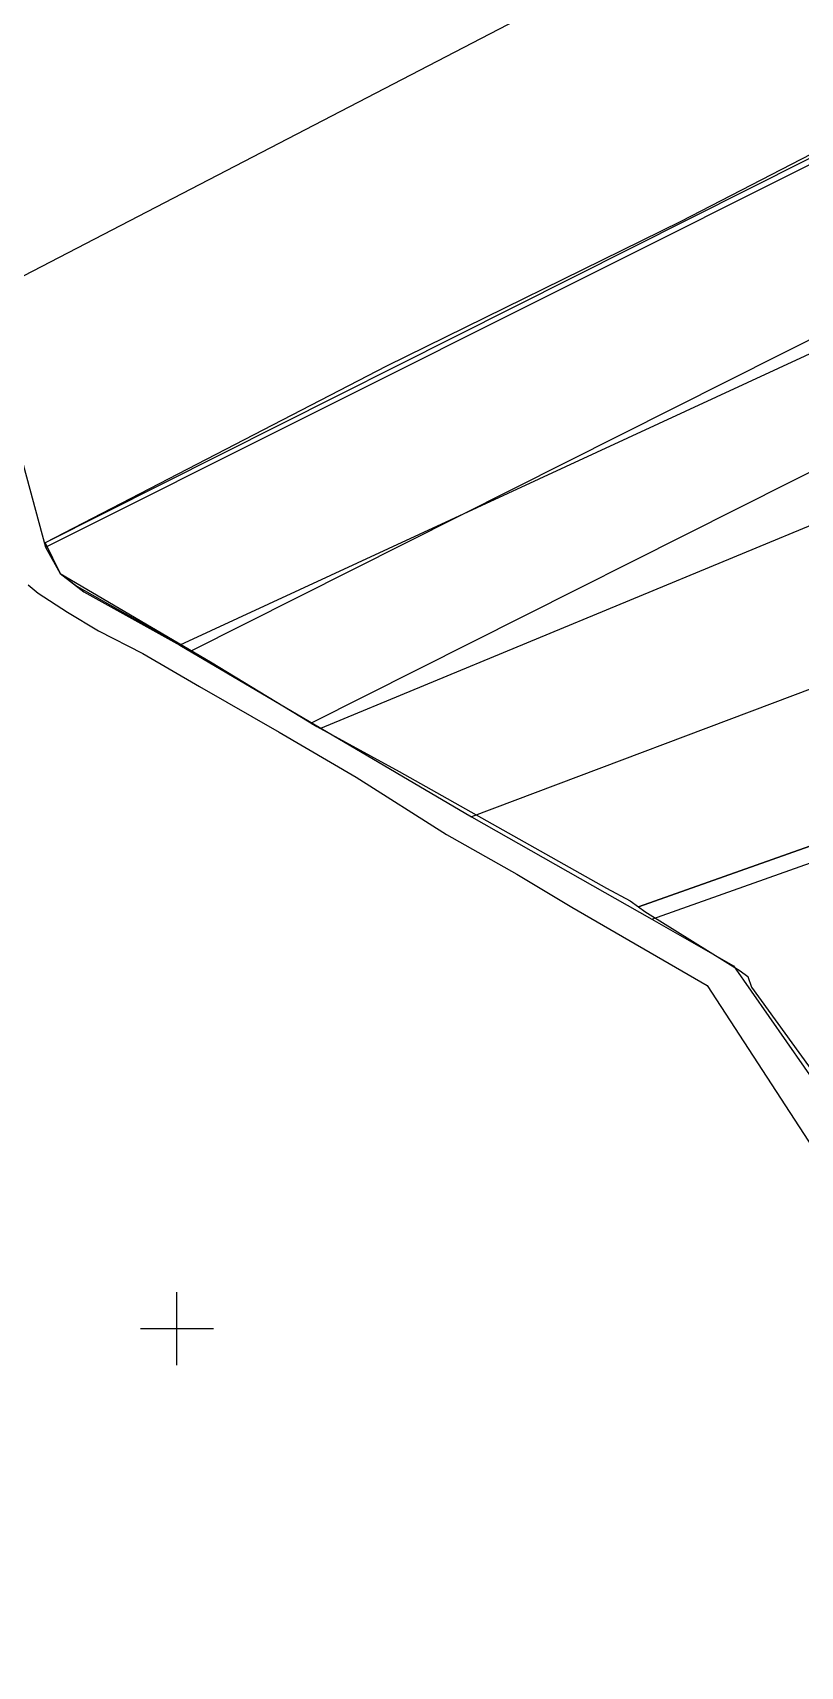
# Model space of a CAD drawing. Header units: millimetres. Extents: x 553705 to 560987, y 1303667 to 1309938.
# Drawn here: x 556945 to 557365, y 1307058 to 1307953 of the extents above; entities that cross this region are included whole.
import ezdxf

# ---------------------------------------------------------------- set-up
doc = ezdxf.new("R2010")
doc.units = ezdxf.units.MM
for name, color, linetype in [('2', 7, 'Continuous'), ('42', 7, 'Continuous'), ('CVL_CUADCON_LIN', 8, 'Continuous')]:
    doc.layers.add(name, color=color, linetype=linetype)

# ---------------------------------------------------------------- blocks, each defined once
blk = doc.blocks.new('COORD')
at = {"layer": '42', "color": 2, "linetype": 'Continuous'}
for p, q in [((0, -2), (0, 2)), ((-2, 0), (2, 0))]:
    blk.add_line(p, q, dxfattribs=at)
blk = doc.blocks.new('COORD$')
at = {"layer": '42', "color": 2, "linetype": 'Continuous'}
blk.add_blockref('COORD', (0, 0), dxfattribs=at)

msp = doc.modelspace()

# ---------------------------------------------------------------- linework, layer by layer
at = {"color": 1}
for points in [[(557657.967, 1308028.85), (557509.02, 1307957.543), (557299.956, 1307849.708), (557138.645, 1307770.292), (556951.484, 1307673.649), (556959.633, 1307656.72), (556968.694, 1307649.799), (557031.499, 1307614.393), (557708.636, 1307954.839)], [(557740.948, 1307898.443), (557097.286, 1307574.828), (557100.372, 1307572.949), (557145.589, 1307548.344), (557259.154, 1307484.336), (557272.215, 1307477.45), (557276.732, 1307474.124), (557886.727, 1307690.031), (557821.488, 1307791.272), (557789.139, 1307830.991), (557740.948, 1307898.443)], [(557886.727, 1307690.031), (557276.732, 1307474.124), (557276.732, 1307474.124), (557276.732, 1307474.124), (557280.267, 1307471.521), (557332.554, 1307438.977), (557336.58, 1307436.012), (557338.633, 1307430.03), (557379.121, 1307374.383), (557598.316, 1307467.306), (557752.794, 1307527.661), (557943.147, 1307602.331), (557907.632, 1307661.022), (557889.413, 1307685.863)]]:
    msp.add_lwpolyline(points, close=True, dxfattribs=at)
at = {"layer": '2', "color": 1, "linetype": 'Continuous'}
for p, q in [((557575.018, 1308149.554), (556915.106, 1307807.132)), ((556951.654, 1307671.174), (557662.773, 1308027.226)), ((557719.55, 1307938.53), (557025.194, 1307617.493)), ((557102.484, 1307571.989), (557777.333, 1307851.371)), ((556915.117, 1307805.605), (556951.654, 1307671.174)), ((557835.087, 1307768.03), (557185.13, 1307523.47)), ((557284.086, 1307467.435), (557892.855, 1307682.908)), ((557025.194, 1307617.493), (557102.484, 1307571.989)), ((557102.484, 1307571.989), (557185.13, 1307523.47)), ((557185.13, 1307523.47), (557284.086, 1307467.435)), ((557314.322, 1307430.995), (557557.312, 1307058.001))]:
    msp.add_line(p, q, dxfattribs=at)
for points in [[(556951.654, 1307671.174), (556959.633, 1307656.72), (556972.66, 1307646.633), (557025.194, 1307617.493)], [(556942.153, 1307650.475), (556947.52, 1307645.932), (556963.596, 1307635.614), (556980.689, 1307625.303), (557004.907, 1307613.01), (557036.026, 1307594.911), (557079.641, 1307569.778), (557121.983, 1307545.144), (557171.486, 1307513.689), (557209.996, 1307492.082), (557240.098, 1307473.976), (557314.322, 1307430.995)], [(557284.086, 1307467.435), (557328.721, 1307441.8), (557377.23, 1307372.395)]]:
    msp.add_lwpolyline(points, dxfattribs=at)
at = {"layer": 'CVL_CUADCON_LIN', "color": 1, "ltscale": 0.5, "flags": 128}
for points in [[(557886.727, 1307690.031), (557821.488, 1307791.272), (557789.139, 1307830.991), (557734.466, 1307907.515), (557715.134, 1307945.347), (557657.967, 1308028.85), (556951.484, 1307673.649), (556959.633, 1307656.72), (557042.059, 1307608.44), (557100.372, 1307572.949), (557145.589, 1307548.344), (557259.154, 1307484.336), (557272.215, 1307477.45), (557276.732, 1307474.124)], [(557886.727, 1307690.031), (557821.488, 1307791.272), (557789.139, 1307830.991), (557734.466, 1307907.515), (557715.134, 1307945.347), (557657.967, 1308028.85), (557509.02, 1307957.543), (557299.956, 1307849.708), (557138.645, 1307770.292), (556951.484, 1307673.649), (556959.633, 1307656.72), (557042.059, 1307608.44), (557100.372, 1307572.949), (557145.589, 1307548.344), (557259.154, 1307484.336), (557272.215, 1307477.45), (557276.732, 1307474.124)]]:
    msp.add_lwpolyline(points, close=True, dxfattribs=at)
at = {"layer": 'CVL_CUADCON_LIN', "color": 1, "lineweight": 0, "ltscale": 0.5, "flags": 128}
msp.add_lwpolyline([(557379.121, 1307374.383), (557338.633, 1307430.03), (557336.58, 1307436.012), (557332.554, 1307438.977), (557280.267, 1307471.521), (557272.215, 1307477.45), (557259.154, 1307484.336), (557145.589, 1307548.344), (557100.372, 1307572.949), (557042.059, 1307608.44), (556968.694, 1307649.799), (556959.633, 1307656.72), (556951.484, 1307673.649), (557138.645, 1307770.292), (557299.956, 1307849.708), (557509.02, 1307957.543)], dxfattribs=at)

# ---------------------------------------------------------------- block references
at = {"layer": '42', "color": 1, "linetype": 'Continuous', "xscale": 10, "yscale": 10}
msp.add_blockref('COORD$', (557023.645, 1307243.022), dxfattribs=at)

doc.saveas('drawing.dxf')
